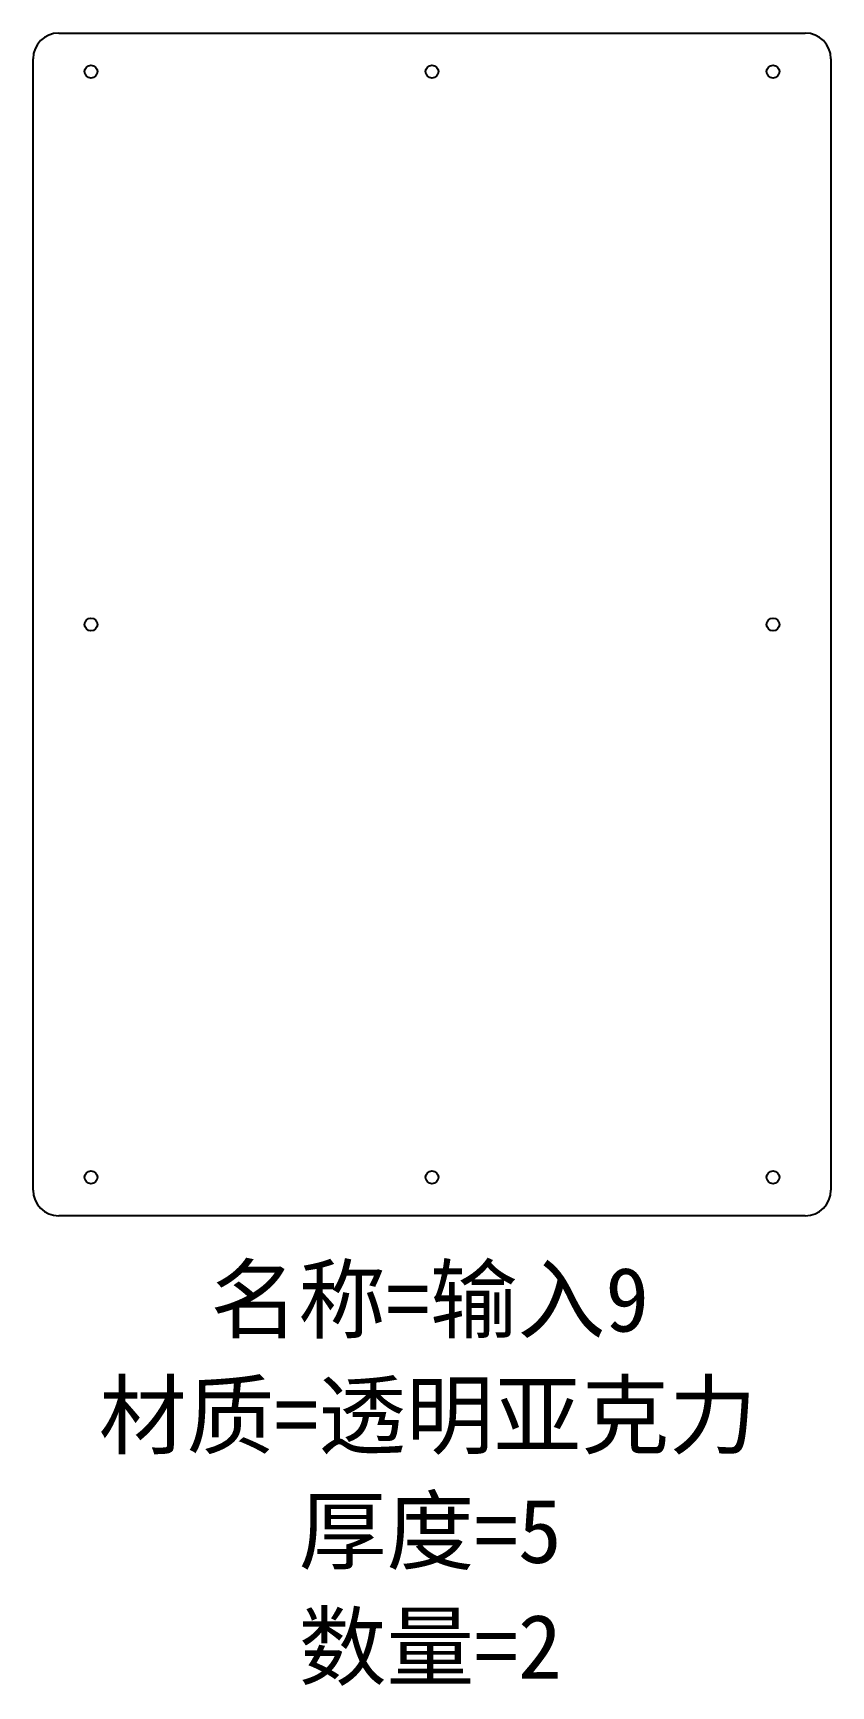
# Model space of a CAD drawing. Header units: millimetres. Extents: x 3416 to 4563, y 1290 to 2010.
# Drawn here: x 4253 to 4563, y 1290 to 1933 of the extents above.
import ezdxf

# ---------------------------------------------------------------- set-up
doc = ezdxf.new("R2010")
doc.units = ezdxf.units.MM
doc.layers.add('零件信息', color=131, linetype='Continuous')
doc.styles.add('SLDTEXTSTYLE1', font='', dxfattribs={"bigfont": 'bigfont'})
doc.styles.get('SLDTEXTSTYLE1').set_extended_font_data('宋体')

msp = doc.modelspace()

# ---------------------------------------------------------------- linework, layer by layer
at = {"color": 7, "linetype": 'Continuous', "lineweight": 25}
for p, q in [((4262.64, 1933.12), (4552.64, 1933.12)), ((4252.64, 1483.12), (4252.64, 1923.12)), ((4562.64, 1923.12), (4562.64, 1483.12)), ((4552.64, 1473.12), (4262.64, 1473.12))]:
    msp.add_line(p, q, dxfattribs=at)
for centre in [(4275.14, 1918.12), (4407.64, 1918.12), (4540.14, 1918.12), (4275.14, 1703.12), (4540.14, 1703.12), (4275.14, 1488.12), (4407.64, 1488.12), (4540.14, 1488.12)]:
    msp.add_circle(centre, 2.5, dxfattribs=at)
for centre, start, end in [((4262.64, 1923.12), 90, 180), ((4552.64, 1923.12), 0, 90), ((4262.64, 1483.12), 180, 270), ((4552.64, 1483.12), 270, 0)]:
    msp.add_arc(centre, 10, start, end, dxfattribs=at)

# ---------------------------------------------------------------- texts
at = {"layer": '零件信息', "char_height": 25, "attachment_point": 2, "style": 'SLDTEXTSTYLE1'}
for s, insert in [('名称=输入9', (4406.77, 1453.11)), ('材质=透明亚克力', (4406.04, 1408.11)), ('厚度=5', (4406.96, 1363.11)), ('数量=2', (4406.96, 1318.11))]:
    msp.add_mtext(s, dxfattribs=dict(at, insert=insert))

doc.saveas('drawing.dxf')
